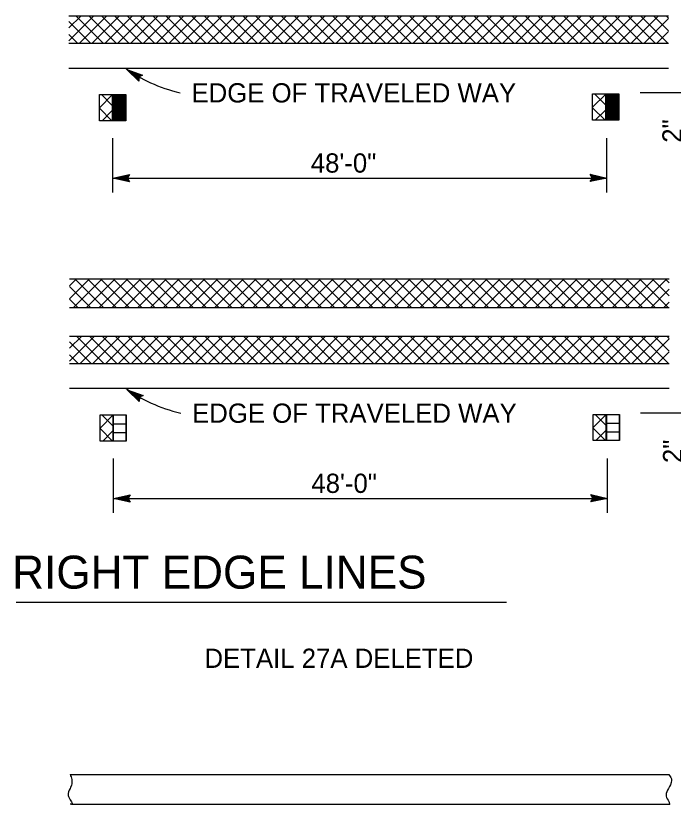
# Model space of a CAD drawing. Extents: x -893 to 867, y -474 to 712.
# Drawn here: x -687.4 to -448.3, y -179.4 to 107.4 of the extents above; entities that cross this region are included whole.
import ezdxf

# ---------------------------------------------------------------- set-up
doc = ezdxf.new("R2010")
doc.units = 0
for name, color, linetype in [('56 Stage 3 Anno', 7, 'Continuous'), ('57 Undefined', 7, 'Continuous'), ('60 Nongeo Data', 7, 'Continuous')]:
    doc.layers.add(name, color=color, linetype=linetype)

msp = doc.modelspace()

# ---------------------------------------------------------------- linework, layer by layer
at = {"layer": '56 Stage 3 Anno'}
for p, q in [((-642.71, 83.59), (-647.08, 87.9)), ((-647.08, 87.9), (-647.08, 87.9)), ((-647.08, 87.9), (-641.29, 85.85)), ((-642.7, 84), (-645.91, 87.17)), ((-645.9, 87.17), (-641.68, 85.67)), ((-642.71, 84.43), (-644.74, 86.44)), ((-644.74, 86.44), (-642.01, 85.47)), ((-642.67, 84.82), (-643.57, 85.7)), ((-643.57, 85.7), (-642.4, 85.29)), ((-642.67, 85.15), (-642.71, 83.59)), ((-642.71, 83.59), (-642.71, 83.59)), ((-641.29, 85.85), (-642.67, 85.15)), ((-641.29, 85.85), (-641.29, 85.85)), ((-460.39, 79.52), (-433.91, 79.52)), ((-652.09, 43.13), (-652.09, 62.9)), ((-472.5, 43.13), (-472.5, 62.9)), ((-652.09, 48.38), (-646.09, 49.71)), ((-650.7, 48.38), (-646.33, 49.35)), ((-649.33, 48.37), (-646.5, 49)), ((-646.09, 49.71), (-646.89, 48.38)), ((-646.09, 49.71), (-646.09, 49.71)), ((-477.7, 48.38), (-478.5, 49.72)), ((-478.5, 49.72), (-478.5, 49.72)), ((-478.5, 49.72), (-472.5, 48.38)), ((-478.28, 49.36), (-473.88, 48.38)), ((-478.05, 49), (-475.26, 48.38)), ((-652.09, 48.38), (-472.5, 48.38)), ((-646.09, 47.04), (-652.09, 48.38)), ((-652.09, 48.38), (-652.09, 48.38)), ((-646.31, 47.39), (-650.71, 48.37)), ((-646.54, 47.75), (-649.33, 48.37)), ((-647.95, 48.37), (-646.74, 48.64)), ((-646.72, 48.1), (-647.95, 48.37)), ((-646.89, 48.38), (-646.09, 47.04)), ((-646.09, 47.04), (-646.09, 47.04)), ((-472.5, 48.38), (-478.5, 47.05)), ((-478.5, 47.05), (-477.7, 48.38)), ((-478.5, 47.05), (-478.5, 47.05)), ((-473.89, 48.37), (-478.26, 47.4)), ((-475.26, 48.38), (-478.08, 47.75)), ((-477.87, 48.65), (-476.64, 48.38)), ((-476.64, 48.38), (-477.85, 48.11)), ((-472.5, 48.38), (-472.5, 48.38)), ((-642.49, -32.94), (-646.86, -28.62)), ((-646.86, -28.62), (-646.86, -28.62)), ((-646.86, -28.62), (-641.07, -30.68)), ((-642.48, -32.52), (-645.69, -29.35)), ((-645.68, -29.36), (-641.46, -30.86)), ((-642.49, -32.09), (-644.52, -30.09)), ((-644.52, -30.09), (-641.79, -31.06)), ((-642.45, -31.71), (-643.35, -30.82)), ((-643.35, -30.82), (-642.18, -31.24)), ((-642.45, -31.38), (-642.49, -32.94)), ((-641.07, -30.68), (-642.45, -31.38)), ((-641.07, -30.68), (-641.07, -30.68)), ((-642.49, -32.94), (-642.49, -32.94)), ((-460.17, -37.01), (-433.69, -37.01)), ((-651.87, -73.4), (-651.87, -53.63)), ((-472.28, -73.4), (-472.28, -53.63)), ((-651.87, -68.15), (-645.87, -66.82)), ((-651.87, -68.15), (-472.28, -68.15)), ((-645.87, -69.49), (-651.87, -68.15)), ((-651.87, -68.15), (-651.87, -68.15)), ((-646.09, -69.13), (-650.49, -68.15)), ((-650.48, -68.15), (-646.11, -67.18)), ((-649.11, -68.15), (-646.29, -67.53)), ((-646.32, -68.77), (-649.11, -68.15)), ((-647.73, -68.15), (-646.52, -67.88)), ((-646.5, -68.43), (-647.73, -68.15)), ((-645.87, -66.82), (-646.67, -68.15)), ((-646.67, -68.15), (-645.87, -69.49)), ((-645.87, -66.82), (-645.87, -66.82)), ((-477.48, -68.15), (-478.28, -66.81)), ((-478.28, -66.81), (-478.28, -66.81)), ((-478.28, -66.81), (-472.28, -68.15)), ((-472.28, -68.15), (-478.28, -69.48)), ((-478.28, -69.48), (-477.48, -68.15)), ((-478.06, -67.17), (-473.66, -68.15)), ((-473.67, -68.15), (-478.04, -69.12)), ((-475.04, -68.15), (-477.87, -68.77)), ((-477.83, -67.53), (-475.04, -68.15)), ((-477.65, -67.87), (-476.42, -68.15)), ((-476.42, -68.15), (-477.63, -68.41)), ((-472.28, -68.15), (-472.28, -68.15)), ((-645.87, -69.49), (-645.87, -69.49)), ((-478.28, -69.48), (-478.28, -69.48))]:
    msp.add_line(p, q, dxfattribs=at)
for centre in [(-501.31, 227.74), (-501.09, 111.21)]:
    msp.add_ellipse(centre, major_axis=(-153.38, -132.69), ratio=0.465743, start_param=0.103203, end_param=0.318205, dxfattribs=at)
at = {"layer": '57 Undefined'}
msp.add_line((-687.3, -105.98), (-508.98, -105.98), dxfattribs=at)
at = {"layer": '60 Nongeo Data'}
for p, q in [((-668.1, 107.4), (-450.02, 107.4)), ((-450.02, 97.34), (-668.1, 97.34)), ((-668.1, 88.39), (-450.02, 88.39)), ((-667.88, 11.74), (-449.8, 11.74)), ((-449.8, 1.19), (-667.88, 1.19)), ((-667.88, -9.12), (-449.8, -9.12)), ((-449.8, -19.18), (-667.88, -19.18)), ((-667.88, -28.13), (-449.8, -28.13)), ((-651.99, -37.8), (-651.99, -47.35)), ((-472.65, -37.62), (-472.65, -47.18)), ((-651.98, -41), (-647.22, -41)), ((-472.63, -40.83), (-467.87, -40.83)), ((-651.98, -44.18), (-647.22, -44.18)), ((-472.63, -44.01), (-467.87, -44.01)), ((-667.66, -168.59), (-449.97, -168.59)), ((-667.12, -179.39), (-449.59, -179.39)), ((-449.59, -179.38), (-449.59, -179.37))]:
    msp.add_line(p, q, dxfattribs=at)
for points in [[(-668.1, 98.31), (-659.01, 107.4)], [(-668.1, 102.97), (-663.67, 107.4)], [(-655.48, 97.34), (-665.54, 107.4)], [(-664.4, 97.34), (-654.34, 107.4)], [(-650.81, 97.34), (-660.87, 107.4)], [(-659.73, 97.34), (-649.67, 107.4)], [(-646.15, 97.34), (-656.2, 107.4)], [(-655.06, 97.34), (-645.01, 107.4)], [(-641.48, 97.34), (-651.53, 107.4)], [(-650.39, 97.34), (-640.34, 107.4)], [(-636.81, 97.34), (-646.87, 107.4)], [(-645.73, 97.34), (-635.67, 107.4)], [(-632.14, 97.34), (-642.2, 107.4)], [(-641.06, 97.34), (-631.01, 107.4)], [(-627.48, 97.34), (-637.53, 107.4)], [(-636.39, 97.34), (-626.34, 107.4)], [(-622.81, 97.34), (-632.87, 107.4)], [(-631.73, 97.34), (-621.67, 107.4)], [(-618.14, 97.34), (-628.2, 107.4)], [(-627.06, 97.34), (-617, 107.4)], [(-613.48, 97.34), (-623.53, 107.4)], [(-622.39, 97.34), (-612.34, 107.4)], [(-608.81, 97.34), (-618.87, 107.4)], [(-617.73, 97.34), (-607.67, 107.4)], [(-604.14, 97.34), (-614.2, 107.4)], [(-613.06, 97.34), (-603, 107.4)], [(-599.48, 97.34), (-609.53, 107.4)], [(-608.39, 97.34), (-598.34, 107.4)], [(-594.81, 97.34), (-604.87, 107.4)], [(-603.73, 97.34), (-593.67, 107.4)], [(-590.14, 97.34), (-600.2, 107.4)], [(-599.06, 97.34), (-589, 107.4)], [(-585.48, 97.34), (-595.53, 107.4)], [(-594.39, 97.34), (-584.34, 107.4)], [(-580.81, 97.34), (-590.86, 107.4)], [(-589.73, 97.34), (-579.67, 107.4)], [(-576.14, 97.34), (-586.2, 107.4)], [(-585.06, 97.34), (-575, 107.4)], [(-571.48, 97.34), (-581.53, 107.4)], [(-580.39, 97.34), (-570.34, 107.4)], [(-566.81, 97.34), (-576.86, 107.4)], [(-575.72, 97.34), (-565.67, 107.4)], [(-562.14, 97.34), (-572.2, 107.4)], [(-571.06, 97.34), (-561, 107.4)], [(-557.47, 97.34), (-567.53, 107.4)], [(-566.39, 97.34), (-556.34, 107.4)], [(-552.81, 97.34), (-562.86, 107.4)], [(-561.72, 97.34), (-551.67, 107.4)], [(-548.14, 97.34), (-558.2, 107.4)], [(-557.06, 97.34), (-547, 107.4)], [(-543.47, 97.34), (-553.53, 107.4)], [(-552.39, 97.34), (-542.33, 107.4)], [(-538.81, 97.34), (-548.86, 107.4)], [(-547.72, 97.34), (-537.67, 107.4)], [(-534.14, 97.34), (-544.2, 107.4)], [(-543.06, 97.34), (-533, 107.4)], [(-529.47, 97.34), (-539.53, 107.4)], [(-538.39, 97.34), (-528.33, 107.4)], [(-524.81, 97.34), (-534.86, 107.4)], [(-533.72, 97.34), (-523.67, 107.4)], [(-520.14, 97.34), (-530.2, 107.4)], [(-529.06, 97.34), (-519, 107.4)], [(-515.47, 97.34), (-525.53, 107.4)], [(-524.39, 97.34), (-514.33, 107.4)], [(-510.81, 97.34), (-520.86, 107.4)], [(-519.72, 97.34), (-509.67, 107.4)], [(-506.14, 97.34), (-516.19, 107.4)], [(-515.06, 97.34), (-505, 107.4)], [(-501.47, 97.34), (-511.53, 107.4)], [(-510.39, 97.34), (-500.33, 107.4)], [(-496.81, 97.34), (-506.86, 107.4)], [(-505.72, 97.34), (-495.67, 107.4)], [(-492.14, 97.34), (-502.19, 107.4)], [(-501.05, 97.34), (-491, 107.4)], [(-487.47, 97.34), (-497.53, 107.4)], [(-496.39, 97.34), (-486.33, 107.4)], [(-482.8, 97.34), (-492.86, 107.4)], [(-491.72, 97.34), (-481.66, 107.4)], [(-478.14, 97.34), (-488.19, 107.4)], [(-487.05, 97.34), (-477, 107.4)], [(-473.47, 97.34), (-483.53, 107.4)], [(-482.39, 97.34), (-472.33, 107.4)], [(-468.8, 97.34), (-478.86, 107.4)], [(-477.72, 97.34), (-467.66, 107.4)], [(-464.14, 97.34), (-474.19, 107.4)], [(-473.05, 97.34), (-463, 107.4)], [(-459.47, 97.34), (-469.53, 107.4)], [(-468.39, 97.34), (-458.33, 107.4)], [(-454.8, 97.34), (-464.86, 107.4)], [(-463.72, 97.34), (-453.66, 107.4)], [(-450.14, 97.34), (-460.19, 107.4)], [(-459.05, 97.34), (-450.02, 106.37)], [(-450.02, 101.9), (-455.52, 107.4)], [(-450.02, 106.56), (-450.86, 107.4)], [(-660.15, 97.34), (-668.1, 105.3)], [(-664.81, 97.34), (-668.1, 100.63)], [(-454.39, 97.34), (-450.02, 101.71)], [(-656.97, 78.78), (-652.19, 78.78), (-652.19, 69.21), (-656.97, 69.21), (-656.97, 78.78)], [(-656.97, 78.78), (-652.19, 78.78), (-652.19, 69.21), (-656.97, 69.21), (-656.97, 78.78)], [(-656.97, 73.96), (-652.19, 78.74)], [(-652.19, 74.66), (-656.3, 78.78)], [(-652.19, 78.78), (-647.4, 78.78), (-647.4, 69.21), (-652.19, 69.21), (-652.19, 78.78)], [(-652.19, 78.78), (-647.4, 78.78), (-647.4, 69.21), (-652.19, 69.21), (-652.19, 78.78)], [(-651.95, 69.21), (-651.95, 78.78)], [(-651.69, 69.21), (-651.69, 78.78)], [(-651.44, 69.21), (-651.44, 78.78)], [(-651.19, 69.21), (-651.19, 78.78)], [(-650.94, 69.21), (-650.94, 78.78)], [(-650.68, 69.21), (-650.68, 78.78)], [(-650.43, 69.21), (-650.43, 78.78)], [(-650.18, 69.21), (-650.18, 78.78)], [(-649.93, 69.21), (-649.93, 78.78)], [(-649.68, 69.21), (-649.68, 78.78)], [(-649.43, 69.21), (-649.43, 78.78)], [(-649.17, 69.21), (-649.17, 78.78)], [(-648.92, 69.21), (-648.92, 78.78)], [(-648.67, 69.21), (-648.67, 78.78)], [(-648.42, 69.21), (-648.42, 78.78)], [(-648.16, 69.21), (-648.16, 78.78)], [(-647.91, 69.21), (-647.91, 78.78)], [(-647.66, 69.21), (-647.66, 78.78)], [(-647.41, 69.21), (-647.41, 78.78)], [(-477.63, 78.95), (-472.84, 78.95), (-472.84, 69.38), (-477.63, 69.38), (-477.63, 78.95)], [(-477.63, 78.95), (-472.84, 78.95), (-472.84, 69.38), (-477.63, 69.38), (-477.63, 78.95)], [(-477.63, 74.13), (-472.84, 78.92)], [(-472.84, 74.84), (-476.95, 78.95)], [(-472.84, 78.95), (-468.05, 78.95), (-468.05, 69.38), (-472.84, 69.38), (-472.84, 78.95)], [(-472.84, 78.95), (-468.05, 78.95), (-468.05, 69.38), (-472.84, 69.38), (-472.84, 78.95)], [(-472.6, 69.38), (-472.6, 78.95)], [(-472.35, 69.38), (-472.35, 78.95)], [(-472.09, 69.38), (-472.09, 78.95)], [(-471.84, 69.38), (-471.84, 78.95)], [(-471.59, 69.38), (-471.59, 78.95)], [(-471.34, 69.38), (-471.34, 78.95)], [(-471.09, 69.38), (-471.09, 78.95)], [(-470.83, 69.38), (-470.83, 78.95)], [(-470.58, 69.38), (-470.58, 78.95)], [(-470.33, 69.38), (-470.33, 78.95)], [(-470.08, 69.38), (-470.08, 78.95)], [(-469.83, 69.38), (-469.83, 78.95)], [(-469.57, 69.38), (-469.57, 78.95)], [(-469.32, 69.38), (-469.32, 78.95)], [(-469.07, 69.38), (-469.07, 78.95)], [(-468.82, 69.38), (-468.82, 78.95)], [(-468.57, 69.38), (-468.57, 78.95)], [(-468.31, 69.38), (-468.31, 78.95)], [(-468.06, 69.38), (-468.06, 78.95)], [(-652.43, 69.21), (-656.97, 73.75)], [(-656.02, 69.21), (-652.19, 73.04)], [(-473.08, 69.38), (-477.63, 73.92)], [(-476.67, 69.38), (-472.84, 73.21)], [(-667.88, 4.48), (-660.63, 11.74)], [(-667.88, 9.15), (-665.29, 11.74)], [(-666.52, 1.19), (-655.96, 11.74)], [(-655.43, 1.19), (-665.99, 11.74)], [(-661.85, 1.19), (-651.29, 11.74)], [(-650.77, 1.19), (-661.32, 11.74)], [(-657.18, 1.19), (-646.63, 11.74)], [(-646.1, 1.19), (-656.65, 11.74)], [(-652.51, 1.19), (-641.96, 11.74)], [(-641.43, 1.19), (-651.99, 11.74)], [(-647.85, 1.19), (-637.29, 11.74)], [(-636.76, 1.19), (-647.32, 11.74)], [(-643.18, 1.19), (-632.62, 11.74)], [(-632.1, 1.19), (-642.65, 11.74)], [(-638.51, 1.19), (-627.96, 11.74)], [(-627.43, 1.19), (-637.99, 11.74)], [(-633.85, 1.19), (-623.29, 11.74)], [(-622.76, 1.19), (-633.32, 11.74)], [(-629.18, 1.19), (-618.62, 11.74)], [(-618.1, 1.19), (-628.65, 11.74)], [(-624.51, 1.19), (-613.96, 11.74)], [(-613.43, 1.19), (-623.99, 11.74)], [(-619.85, 1.19), (-609.29, 11.74)], [(-608.76, 1.19), (-619.32, 11.74)], [(-615.18, 1.19), (-604.62, 11.74)], [(-604.1, 1.19), (-614.65, 11.74)], [(-610.51, 1.19), (-599.96, 11.74)], [(-599.43, 1.19), (-609.99, 11.74)], [(-605.85, 1.19), (-595.29, 11.74)], [(-594.76, 1.19), (-605.32, 11.74)], [(-601.18, 1.19), (-590.62, 11.74)], [(-590.1, 1.19), (-600.65, 11.74)], [(-596.51, 1.19), (-585.96, 11.74)], [(-585.43, 1.19), (-595.98, 11.74)], [(-591.84, 1.19), (-581.29, 11.74)], [(-580.76, 1.19), (-591.32, 11.74)], [(-587.18, 1.19), (-576.62, 11.74)], [(-576.09, 1.19), (-586.65, 11.74)], [(-582.51, 1.19), (-571.95, 11.74)], [(-571.43, 1.19), (-581.98, 11.74)], [(-577.84, 1.19), (-567.29, 11.74)], [(-566.76, 1.19), (-577.32, 11.74)], [(-573.18, 1.19), (-562.62, 11.74)], [(-562.09, 1.19), (-572.65, 11.74)], [(-568.51, 1.19), (-557.95, 11.74)], [(-557.43, 1.19), (-567.98, 11.74)], [(-563.84, 1.19), (-553.29, 11.74)], [(-552.76, 1.19), (-563.32, 11.74)], [(-559.18, 1.19), (-548.62, 11.74)], [(-548.09, 1.19), (-558.65, 11.74)], [(-554.51, 1.19), (-543.95, 11.74)], [(-543.43, 1.19), (-553.98, 11.74)], [(-549.84, 1.19), (-539.29, 11.74)], [(-538.76, 1.19), (-549.32, 11.74)], [(-545.18, 1.19), (-534.62, 11.74)], [(-534.09, 1.19), (-544.65, 11.74)], [(-540.51, 1.19), (-529.95, 11.74)], [(-529.43, 1.19), (-539.98, 11.74)], [(-535.84, 1.19), (-525.29, 11.74)], [(-524.76, 1.19), (-535.31, 11.74)], [(-531.18, 1.19), (-520.62, 11.74)], [(-520.09, 1.19), (-530.65, 11.74)], [(-526.51, 1.19), (-515.95, 11.74)], [(-515.43, 1.19), (-525.98, 11.74)], [(-521.84, 1.19), (-511.29, 11.74)], [(-510.76, 1.19), (-521.31, 11.74)], [(-517.17, 1.19), (-506.62, 11.74)], [(-506.09, 1.19), (-516.65, 11.74)], [(-512.51, 1.19), (-501.95, 11.74)], [(-501.42, 1.19), (-511.98, 11.74)], [(-507.84, 1.19), (-497.28, 11.74)], [(-496.76, 1.19), (-507.31, 11.74)], [(-503.17, 1.19), (-492.62, 11.74)], [(-492.09, 1.19), (-502.65, 11.74)], [(-498.51, 1.19), (-487.95, 11.74)], [(-487.42, 1.19), (-497.98, 11.74)], [(-493.84, 1.19), (-483.28, 11.74)], [(-482.76, 1.19), (-493.31, 11.74)], [(-489.17, 1.19), (-478.62, 11.74)], [(-478.09, 1.19), (-488.65, 11.74)], [(-484.51, 1.19), (-473.95, 11.74)], [(-473.42, 1.19), (-483.98, 11.74)], [(-479.84, 1.19), (-469.28, 11.74)], [(-468.76, 1.19), (-479.31, 11.74)], [(-475.17, 1.19), (-464.62, 11.74)], [(-464.09, 1.19), (-474.65, 11.74)], [(-470.51, 1.19), (-459.95, 11.74)], [(-459.42, 1.19), (-469.98, 11.74)], [(-465.84, 1.19), (-455.28, 11.74)], [(-454.76, 1.19), (-465.31, 11.74)], [(-461.17, 1.19), (-450.62, 11.74)], [(-450.09, 1.19), (-460.64, 11.74)], [(-449.8, 5.57), (-455.98, 11.74)], [(-449.8, 10.23), (-451.31, 11.74)], [(-660.1, 1.19), (-667.88, 8.97)], [(-456.5, 1.19), (-449.8, 7.89)], [(-664.77, 1.19), (-667.88, 4.3)], [(-451.84, 1.19), (-449.8, 3.22)], [(-667.88, -18.22), (-658.79, -9.12)], [(-667.88, -13.55), (-663.45, -9.12)], [(-659.93, -19.18), (-667.88, -11.22)], [(-655.26, -19.18), (-665.32, -9.12)], [(-664.18, -19.18), (-654.12, -9.12)], [(-650.59, -19.18), (-660.65, -9.12)], [(-659.51, -19.18), (-649.45, -9.12)], [(-645.93, -19.18), (-655.98, -9.12)], [(-654.84, -19.18), (-644.79, -9.12)], [(-641.26, -19.18), (-651.32, -9.12)], [(-650.18, -19.18), (-640.12, -9.12)], [(-636.59, -19.18), (-646.65, -9.12)], [(-645.51, -19.18), (-635.45, -9.12)], [(-631.93, -19.18), (-641.98, -9.12)], [(-640.84, -19.18), (-630.79, -9.12)], [(-627.26, -19.18), (-637.31, -9.12)], [(-636.17, -19.18), (-626.12, -9.12)], [(-622.59, -19.18), (-632.65, -9.12)], [(-631.51, -19.18), (-621.45, -9.12)], [(-617.93, -19.18), (-627.98, -9.12)], [(-626.84, -19.18), (-616.79, -9.12)], [(-613.26, -19.18), (-623.31, -9.12)], [(-622.17, -19.18), (-612.12, -9.12)], [(-608.59, -19.18), (-618.65, -9.12)], [(-617.51, -19.18), (-607.45, -9.12)], [(-603.92, -19.18), (-613.98, -9.12)], [(-612.84, -19.18), (-602.78, -9.12)], [(-599.26, -19.18), (-609.31, -9.12)], [(-608.17, -19.18), (-598.12, -9.12)], [(-594.59, -19.18), (-604.65, -9.12)], [(-603.51, -19.18), (-593.45, -9.12)], [(-589.92, -19.18), (-599.98, -9.12)], [(-598.84, -19.18), (-588.78, -9.12)], [(-585.26, -19.18), (-595.31, -9.12)], [(-594.17, -19.18), (-584.12, -9.12)], [(-580.59, -19.18), (-590.65, -9.12)], [(-589.51, -19.18), (-579.45, -9.12)], [(-575.92, -19.18), (-585.98, -9.12)], [(-584.84, -19.18), (-574.78, -9.12)], [(-571.26, -19.18), (-581.31, -9.12)], [(-580.17, -19.18), (-570.12, -9.12)], [(-566.59, -19.18), (-576.64, -9.12)], [(-575.51, -19.18), (-565.45, -9.12)], [(-561.92, -19.18), (-571.98, -9.12)], [(-570.84, -19.18), (-560.78, -9.12)], [(-557.26, -19.18), (-567.31, -9.12)], [(-566.17, -19.18), (-556.12, -9.12)], [(-552.59, -19.18), (-562.64, -9.12)], [(-561.5, -19.18), (-551.45, -9.12)], [(-547.92, -19.18), (-557.98, -9.12)], [(-556.84, -19.18), (-546.78, -9.12)], [(-543.26, -19.18), (-553.31, -9.12)], [(-552.17, -19.18), (-542.12, -9.12)], [(-538.59, -19.18), (-548.64, -9.12)], [(-547.5, -19.18), (-537.45, -9.12)], [(-533.92, -19.18), (-543.98, -9.12)], [(-542.84, -19.18), (-532.78, -9.12)], [(-529.25, -19.18), (-539.31, -9.12)], [(-538.17, -19.18), (-528.11, -9.12)], [(-524.59, -19.18), (-534.64, -9.12)], [(-533.5, -19.18), (-523.45, -9.12)], [(-519.92, -19.18), (-529.98, -9.12)], [(-528.84, -19.18), (-518.78, -9.12)], [(-515.25, -19.18), (-525.31, -9.12)], [(-524.17, -19.18), (-514.11, -9.12)], [(-510.59, -19.18), (-520.64, -9.12)], [(-519.5, -19.18), (-509.45, -9.12)], [(-505.92, -19.18), (-515.98, -9.12)], [(-514.84, -19.18), (-504.78, -9.12)], [(-501.25, -19.18), (-511.31, -9.12)], [(-510.17, -19.18), (-500.11, -9.12)], [(-496.59, -19.18), (-506.64, -9.12)], [(-505.5, -19.18), (-495.45, -9.12)], [(-491.92, -19.18), (-501.97, -9.12)], [(-500.84, -19.18), (-490.78, -9.12)], [(-487.25, -19.18), (-497.31, -9.12)], [(-496.17, -19.18), (-486.11, -9.12)], [(-482.59, -19.18), (-492.64, -9.12)], [(-491.5, -19.18), (-481.45, -9.12)], [(-477.92, -19.18), (-487.97, -9.12)], [(-486.83, -19.18), (-476.78, -9.12)], [(-473.25, -19.18), (-483.31, -9.12)], [(-482.17, -19.18), (-472.11, -9.12)], [(-468.58, -19.18), (-478.64, -9.12)], [(-477.5, -19.18), (-467.44, -9.12)], [(-463.92, -19.18), (-473.97, -9.12)], [(-472.83, -19.18), (-462.78, -9.12)], [(-459.25, -19.18), (-469.31, -9.12)], [(-468.17, -19.18), (-458.11, -9.12)], [(-454.58, -19.18), (-464.64, -9.12)], [(-463.5, -19.18), (-453.44, -9.12)], [(-449.92, -19.18), (-459.97, -9.12)], [(-458.83, -19.18), (-449.8, -10.15)], [(-449.8, -14.63), (-455.31, -9.12)], [(-449.8, -9.96), (-450.64, -9.12)], [(-664.59, -19.18), (-667.88, -15.89)], [(-454.17, -19.18), (-449.8, -14.82)], [(-656.75, -37.8), (-652, -37.8), (-652, -47.3), (-656.75, -47.3), (-656.75, -37.8)], [(-656.75, -37.8), (-652, -37.8), (-652, -47.3), (-656.75, -47.3), (-656.75, -37.8)], [(-656.75, -37.8), (-647.23, -37.8), (-647.23, -47.32), (-656.75, -47.32), (-656.75, -37.8)], [(-656.75, -42.58), (-652, -37.83)], [(-652, -41.88), (-656.09, -37.8)], [(-652, -37.8), (-647.25, -37.8), (-647.25, -47.3), (-652, -47.3), (-652, -37.8)], [(-652, -37.8), (-647.25, -37.8), (-647.25, -47.3), (-652, -47.3), (-652, -37.8)], [(-652, -45.34), (-652, -37.8)], [(-647.27, -47.3), (-647.27, -37.8)], [(-477.41, -37.62), (-472.66, -37.62), (-472.66, -47.12), (-477.41, -47.12), (-477.41, -37.62)], [(-477.41, -37.62), (-472.66, -37.62), (-472.66, -47.12), (-477.41, -47.12), (-477.41, -37.62)], [(-477.41, -37.62), (-467.88, -37.62), (-467.88, -47.15), (-477.41, -47.15), (-477.41, -37.62)], [(-477.41, -42.41), (-472.66, -37.66)], [(-472.66, -41.71), (-476.74, -37.62)], [(-472.66, -37.62), (-467.91, -37.62), (-467.91, -47.12), (-472.66, -47.12), (-472.66, -37.62)], [(-472.66, -37.62), (-467.91, -37.62), (-467.91, -47.12), (-472.66, -47.12), (-472.66, -37.62)], [(-472.65, -45.16), (-472.65, -37.62)], [(-467.92, -47.12), (-467.92, -37.62)], [(-652.25, -47.3), (-656.75, -42.79)], [(-472.9, -47.12), (-477.41, -42.61)], [(-655.81, -47.3), (-652, -43.49)], [(-476.46, -47.12), (-472.66, -43.32)]]:
    msp.add_lwpolyline(points, dxfattribs=at)
for points in [[(-667.66, -168.59), (-667.06, -170.47), (-667.06, -172.06), (-667.69, -173.65), (-668.33, -176.2), (-668.01, -177.16), (-667.06, -179.38), (-667.66, -179.39)], [(-449.96, -168.56), (-449, -170.15), (-449.64, -173.02), (-450.91, -175.56), (-450.91, -176.52), (-449.96, -178.43), (-449.56, -179.42)]]:
    msp.add_spline(points, degree=3, dxfattribs=at)

# ---------------------------------------------------------------- texts
at = {"layer": '57 Undefined'}
for s, height, p in [('EDGE OF TRAVELED WAY', 7, (-623.52, 75.86)), ('48\'-0"', 7, (-580.14, 50.34)), ('EDGE OF TRAVELED WAY', 7, (-623.3, -40.67)), ('48\'-0"', 7, (-579.92, -66.18)), ('RIGHT EDGE LINES', 12, (-688.73, -101)), ('DETAIL 27A DELETED ', 7, (-618.8, -129.83))]:
    msp.add_text(s, height=height, dxfattribs=at).set_placement(p)
for p in [(-445.28, 61.21), (-445.06, -55.32)]:
    msp.add_text('2" ', height=7, rotation=90, dxfattribs=at).set_placement(p)

doc.saveas('drawing.dxf')
